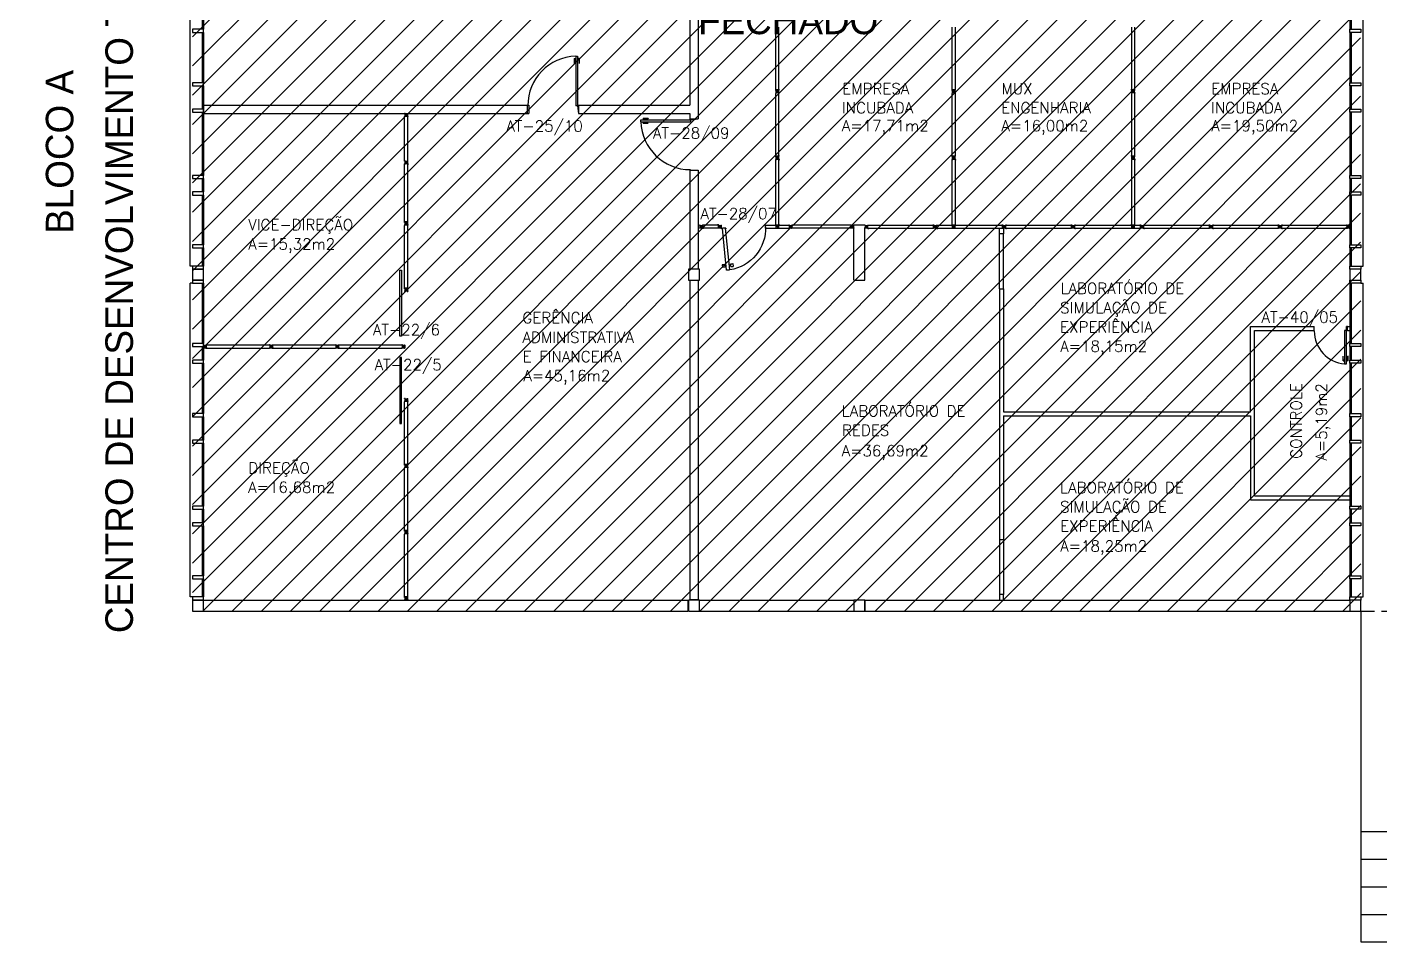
# Model space of a CAD drawing. Header units: centimetres. Extents: x -214 to 72, y 205 to 367.
# Drawn here: x -196.04 to -171.49, y 205.8 to 222.39 of the extents above; entities that cross this region are included whole.
import ezdxf

# ---------------------------------------------------------------- set-up
doc = ezdxf.new("R2010")
doc.units = ezdxf.units.CM
doc.header["$MEASUREMENT"] = 0
doc.linetypes.add('HIDDEN', pattern=[0.375, 0.25, -0.125])
doc.layers.get('0').update_dxf_attribs({"linetype": 'CONTINUOUS'})
for name, color, linetype in [('ALV', 2, 'CONTINUOUS'), ('AREA', 2, 'CONTINUOUS'), ('DIV', 2, 'CONTINUOUS'), ('ENDEREÇO NOVO', 2, 'CONTINUOUS'), ('ESQ', 1, 'CONTINUOUS'), ('ESTRUT', 3, 'CONTINUOUS'), ('MACANETA', 2, 'CONTINUOUS'), ('MARCO', 2, 'CONTINUOUS'), ('PISO', 1, 'CONTINUOUS'), ('PORTA', 1, 'CONTINUOUS'), ('PROJ', 1, 'HIDDEN'), ('TEXTO', 2, 'CONTINUOUS'), ('USO', 2, 'CONTINUOUS')]:
    doc.layers.add(name, color=color, linetype=linetype)
doc.styles.add('UNB-100', font='simplex.shx', dxfattribs={"height": 0.2})

# ---------------------------------------------------------------- blocks, each defined once
blk = doc.blocks.new('DOOR90')
at = {"layer": 'MACANETA'}
for p, q in [((-0.015, -0.755), (-0.01, -0.755)), ((-0.015, -0.845), (-0.015, -0.755)), ((-0.015, -0.845), (0.012, -0.845)), ((-0.01, -0.845), (-0.01, -0.755)), ((-0.01, -0.825), (0.012, -0.825)), ((0.012, -0.853), (0.012, -0.818)), ((0.012, -0.818), (0.015, -0.818)), ((0.012, -0.853), (0.015, -0.853)), ((0.053, -0.818), (0.05, -0.818)), ((0.053, -0.853), (0.05, -0.853)), ((0.053, -0.853), (0.053, -0.818)), ((0.075, -0.825), (0.053, -0.825)), ((0.08, -0.845), (0.053, -0.845)), ((0.08, -0.755), (0.075, -0.755)), ((0.075, -0.845), (0.075, -0.755)), ((0.08, -0.845), (0.08, -0.755))]:
    blk.add_line(p, q, dxfattribs=at)
at = {"layer": 'PORTA'}
for p, q in [((0.015, -0.89), (0.015, 0.01)), ((0.015, 0.01), (0.05, 0.01)), ((0.05, -0.89), (0.05, 0.01)), ((0.05, -0.89), (0.015, -0.89))]:
    blk.add_line(p, q, dxfattribs=at)
at = {"layer": 'PORTA', "color": 1}
blk.add_arc((0.02, 0.01), 0.9, 271.9102, 0, dxfattribs=at)
blk = doc.blocks.new('ESQ6')
at = {"layer": 'ESQ'}
for p, q in [((-0.24, 5.745), (-0.24, 0.055)), ((-0.2, 5.745), (-0.24, 5.745)), ((-0.2, 5.745), (-0.2, 5.745)), ((-0.025, 5.415), (-0.025, 5.745)), ((0, 5.415), (0, 5.745)), ((-0.025, 4.455), (-0.025, 5.36)), ((0, 4.455), (0, 5.36)), ((-0.025, 4.155), (-0.025, 4.4)), ((0, 4.155), (0, 4.4)), ((-0.025, 2.955), (-0.025, 4.1)), ((0, 2.955), (0, 4.1)), ((-0.025, 2.475), (-0.025, 2.9)), ((0, 2.475), (0, 2.9)), ((-0.025, 1.505), (-0.025, 2.42)), ((0, 1.505), (0, 2.42)), ((-0.025, 1.205), (-0.025, 1.45)), ((0, 1.205), (0, 1.45)), ((-0.025, 0.055), (-0.025, 1.15)), ((0, 0.055), (0, 1.15)), ((-0.2, 0.055), (-0.24, 0.055))]:
    blk.add_line(p, q, dxfattribs=at)
for points in [[(0, 5.745), (-0.2, 5.745), (-0.2, 5.8), (0, 5.8)], [(0, 5.36), (-0.2, 5.36), (-0.2, 5.415), (0, 5.415)], [(0, 4.4), (-0.2, 4.4), (-0.2, 4.455), (0, 4.455)], [(0, 4.1), (-0.2, 4.1), (-0.2, 4.155), (0, 4.155)], [(0, 2.9), (-0.2, 2.9), (-0.2, 2.955), (0, 2.955)], [(0, 2.42), (-0.2, 2.42), (-0.2, 2.475), (0, 2.475)], [(0, 1.45), (-0.2, 1.45), (-0.2, 1.505), (0, 1.505)], [(0, 1.15), (-0.2, 1.15), (-0.2, 1.205), (0, 1.205)], [(0, 0), (-0.2, 0), (-0.2, 0.055), (0, 0.055)]]:
    blk.add_lwpolyline(points, close=True, dxfattribs=at)
blk = doc.blocks.new('MTDIV')
for p, q in [((-0.0285, 0.0185), (-0.0285, 0.0285)), ((-0.0185, 0.0285), (-0.0285, 0.0285)), ((-0.0265, 0.0185), (-0.0285, 0.0185)), ((-0.0265, 0.0235), (-0.0265, 0.0265)), ((-0.0265, 0.0265), (-0.0185, 0.0265)), ((-0.0265, 0.0235), (0.0265, 0.0235)), ((-0.0215, 0.0235), (-0.0265, 0.0235)), ((-0.0265, 0.0185), (-0.0265, 0.0215)), ((-0.0265, 0.0215), (-0.0235, 0.0215)), ((-0.0235, 0.0215), (-0.0235, -0.0215)), ((-0.0215, 0.0235), (-0.0215, 0.0215)), ((-0.0215, 0.0215), (0.0215, 0.0215)), ((-0.0215, 0.0195), (0.0195, 0.0195)), ((-0.0215, 0.0195), (-0.0215, -0.0195)), ((-0.0185, 0.0265), (-0.0185, 0.0285)), ((-0.0049, 0), (0.0049, 0)), ((0, -0.0049), (0, 0.0049)), ((0.0195, 0.0095), (0.0115, 0.0095)), ((0.0115, 0.0095), (0.0115, 0.0075)), ((0.0215, 0.0075), (0.0115, 0.0075)), ((0.0135, 0.0075), (0.0135, 0.0055)), ((0.0215, 0.0055), (0.0135, 0.0055)), ((0.0185, 0.0265), (0.0185, 0.0285)), ((0.0185, 0.0285), (0.0285, 0.0285)), ((0.0185, 0.0265), (0.0265, 0.0265)), ((0.0195, 0.0195), (0.0195, 0.0095)), ((0.0215, 0.0235), (0.0215, 0.0075)), ((0.0215, 0.0235), (0.0265, 0.0235)), ((0.0215, 0.0055), (0.0215, -0.0055)), ((0.0235, 0.0215), (0.0235, -0.0215)), ((0.0265, 0.0215), (0.0235, 0.0215)), ((0.0265, 0.0235), (0.0265, 0.0265)), ((0.0265, 0.0185), (0.0265, 0.0215)), ((0.0265, 0.0185), (0.0285, 0.0185)), ((0.0285, 0.0185), (0.0285, 0.0285)), ((-0.0285, -0.0185), (-0.0285, -0.0285)), ((-0.0285, -0.0185), (-0.0265, -0.0185)), ((-0.0185, -0.0285), (-0.0285, -0.0285)), ((-0.0265, -0.0185), (-0.0265, -0.0215)), ((-0.0265, -0.0215), (-0.0235, -0.0215)), ((0.0265, -0.0235), (-0.0265, -0.0235)), ((-0.0265, -0.0235), (-0.0265, -0.0265)), ((-0.0215, -0.0235), (-0.0265, -0.0235)), ((-0.0185, -0.0265), (-0.0265, -0.0265)), ((-0.0215, -0.0195), (0.0195, -0.0195)), ((-0.0215, -0.0215), (0.0215, -0.0215)), ((-0.0215, -0.0215), (-0.0215, -0.0235)), ((-0.0185, -0.0265), (-0.0185, -0.0285)), ((0.0215, -0.0075), (0.0115, -0.0075)), ((0.0115, -0.0075), (0.0115, -0.0095)), ((0.0195, -0.0095), (0.0115, -0.0095)), ((0.0215, -0.0055), (0.0135, -0.0055)), ((0.0135, -0.0055), (0.0135, -0.0075)), ((0.0185, -0.0265), (0.0185, -0.0285)), ((0.0265, -0.0265), (0.0185, -0.0265)), ((0.0185, -0.0285), (0.0285, -0.0285)), ((0.0195, -0.0095), (0.0195, -0.0195)), ((0.0215, -0.0075), (0.0215, -0.0235)), ((0.0215, -0.0235), (0.0265, -0.0235)), ((0.0265, -0.0215), (0.0235, -0.0215)), ((0.0265, -0.0185), (0.0265, -0.0215)), ((0.0285, -0.0185), (0.0265, -0.0185)), ((0.0265, -0.0235), (0.0265, -0.0265)), ((0.0285, -0.0185), (0.0285, -0.0285))]:
    blk.add_line(p, q)
blk = doc.blocks.new('DIV12')
for p, q in [((-0.005, 0), (0.005, 0)), ((0, -0.005), (0, 0.005)), ((0.024, 0.018), (0.028, 0.018)), ((0.024, 0.018), (0.024, 0.016)), ((0.024, 0.016), (0.028, 0.016)), ((0.028, 0.03), (0.043, 0.03)), ((0.028, 0.018), (0.028, 0.03)), ((0.028, -0.017), (0.028, 0.016)), ((0.03, 0.028), (1.169, 0.028)), ((0.03, -0.029), (0.03, 0.028)), ((0.043, 0.03), (0.043, 0.028)), ((0.024, -0.017), (0.028, -0.017)), ((0.024, -0.017), (0.024, -0.019)), ((0.024, -0.019), (0.028, -0.019)), ((0.028, -0.031), (0.028, -0.019)), ((0.028, -0.031), (0.043, -0.031)), ((0.03, -0.029), (1.169, -0.029)), ((0.043, -0.029), (0.043, -0.031))]:
    blk.add_line(p, q)
blk = doc.blocks.new('DIV125')
for p, q in [((0, -0.011), (0, 0.011)), ((0.024, 0.018), (0.028, 0.018)), ((0.024, 0.018), (0.024, 0.016)), ((0.024, 0.016), (0.028, 0.016)), ((0.028, 0.03), (0.043, 0.03)), ((0.028, 0.018), (0.028, 0.03)), ((0.028, -0.017), (0.028, 0.016)), ((0.03, 0.028), (1.219, 0.028)), ((0.03, -0.029), (0.03, 0.028)), ((0.043, 0.03), (0.043, 0.028)), ((1.221, 0.03), (1.207, 0.03)), ((1.207, 0.03), (1.207, 0.028)), ((1.219, -0.029), (1.219, 0.028)), ((1.221, 0.018), (1.221, 0.03)), ((1.226, 0.018), (1.221, 0.018)), ((1.221, -0.017), (1.221, 0.016)), ((1.226, 0.016), (1.221, 0.016)), ((1.226, 0.018), (1.226, 0.016)), ((1.25, -0.011), (1.25, 0.011)), ((0.01, 0), (-0.012, 0)), ((0.024, -0.017), (0.028, -0.017)), ((0.024, -0.017), (0.024, -0.019)), ((0.024, -0.019), (0.028, -0.019)), ((0.028, -0.031), (0.028, -0.019)), ((0.028, -0.031), (0.043, -0.031)), ((0.03, -0.029), (1.219, -0.029)), ((0.043, -0.029), (0.043, -0.031)), ((1.207, -0.029), (1.207, -0.031)), ((1.221, -0.031), (1.207, -0.031)), ((1.226, -0.017), (1.221, -0.017)), ((1.221, -0.031), (1.221, -0.019)), ((1.226, -0.019), (1.221, -0.019)), ((1.226, -0.017), (1.226, -0.019)), ((1.24, 0), (1.262, 0))]:
    blk.add_line(p, q)
blk = doc.blocks.new('PLXE')
at = {"color": 1}
for p, q in [((0.043, 0.69), (0.048, 0.74)), ((0.087, 0.736), (0.048, 0.74)), ((0.082, 0.686), (0.043, 0.69)), ((0.082, 0.686), (0.084, 0.701)), ((0.112, 0.698), (0.084, 0.701)), ((0.086, 0.721), (0.087, 0.736)), ((0.114, 0.718), (0.086, 0.721)), ((0.169, 0.693), (0.197, 0.69)), ((0.171, 0.713), (0.199, 0.71)), ((0.195, 0.675), (0.197, 0.69)), ((0.195, 0.675), (0.235, 0.671)), ((0.199, 0.71), (0.2, 0.725)), ((0.2, 0.725), (0.24, 0.721)), ((0.235, 0.671), (0.24, 0.721))]:
    blk.add_line(p, q, dxfattribs=at)
at = {"color": 2}
for p, q in [((0.121, 0.788), (0.047, 0.032)), ((0.178, 0.782), (0.103, 0.027)), ((0.119, 0.79), (0.118, 0.776)), ((0.118, 0.776), (0.12, 0.776)), ((0.131, 0.789), (0.119, 0.79)), ((0.178, 0.782), (0.121, 0.788)), ((0.131, 0.794), (0.133, 0.794)), ((0.131, 0.794), (0.131, 0.789)), ((0.133, 0.794), (0.133, 0.789)), ((0.166, 0.786), (0.133, 0.789)), ((0.166, 0.791), (0.168, 0.79)), ((0.166, 0.791), (0.166, 0.786)), ((0.168, 0.79), (0.168, 0.785)), ((0.18, 0.784), (0.168, 0.785)), ((0.176, 0.77), (0.178, 0.77)), ((0.18, 0.784), (0.178, 0.77)), ((-0.008, 0), (0.008, 0)), ((0, 0.006), (0, -0.007)), ((0.044, 0.031), (0.046, 0.045)), ((0.056, 0.029), (0.044, 0.031)), ((0.046, 0.045), (0.048, 0.045)), ((0.103, 0.027), (0.047, 0.032)), ((0.056, 0.024), (0.056, 0.029)), ((0.056, 0.024), (0.058, 0.024)), ((0.091, 0.026), (0.058, 0.029)), ((0.058, 0.024), (0.058, 0.029)), ((0.091, 0.021), (0.091, 0.026)), ((0.091, 0.021), (0.093, 0.021)), ((0.105, 0.025), (0.093, 0.026)), ((0.093, 0.021), (0.093, 0.026)), ((0.104, 0.039), (0.106, 0.039)), ((0.105, 0.025), (0.106, 0.039))]:
    blk.add_line(p, q, dxfattribs=at)
at = {"color": 1}
blk.add_arc((0.065, 0.028), 0.764, 357.9063, 81.358, dxfattribs=at)

msp = doc.modelspace()

# ---------------------------------------------------------------- hatches: boundary and pattern name
at = {"layer": 'MACANETA'}
h = msp.add_hatch(dxfattribs=at)
h.set_pattern_fill('ANSI31', color=1, scale=3, style=0)
edge = h.paths.add_edge_path()
edge.add_line((-180.835, 236.213), (-196.035, 236.218))
edge.add_line((-196.035, 236.218), (-196.035, 229.998))
edge.add_line((-196.035, 229.998), (-193.035, 229.998))
edge.add_line((-193.035, 229.998), (-193.035, 211.798))
edge.add_line((-193.035, 211.798), (-171.835, 211.798))
edge.add_line((-171.835, 211.798), (-171.842, 229.998))
edge.add_line((-171.842, 229.998), (-180.835, 229.998))
edge.add_line((-180.835, 229.998), (-180.835, 236.213))
edge.add_line((-180.835, 236.213), (-196.035, 236.213))

# ---------------------------------------------------------------- linework, layer by layer
at = {"layer": 'ALV'}
for p, q in [((-184.01, 223.798), (-184.01, 220.973)), ((-183.86, 223.798), (-183.86, 220.723)), ((-192.835, 220.973), (-186.932, 220.973)), ((-192.835, 220.973), (-192.835, 220.823)), ((-186.96, 220.973), (-186.96, 220.973)), ((-186.96, 220.973), (-186.96, 220.823)), ((-186.96, 220.973), (-186.96, 220.973)), ((-186.96, 220.973), (-186.96, 220.973)), ((-186.96, 220.973), (-186.96, 220.973)), ((-186.96, 220.973), (-186.96, 220.973)), ((-186.96, 220.973), (-186.96, 220.973)), ((-186.96, 220.973), (-186.96, 220.973)), ((-186.96, 220.973), (-186.96, 220.823)), ((-186.932, 220.973), (-186.932, 220.823)), ((-186.03, 220.973), (-186.045, 220.963)), ((-186.045, 220.963), (-186.03, 220.823)), ((-186.045, 220.963), (-186.045, 220.963)), ((-186.045, 220.963), (-186.045, 220.963)), ((-186.03, 220.973), (-184.01, 220.973)), ((-186.03, 220.973), (-186.03, 220.823)), ((-186.03, 220.973), (-186.03, 220.973)), ((-186.03, 220.973), (-186.03, 220.973)), ((-186.03, 220.973), (-186.03, 220.973)), ((-186.03, 220.973), (-186.03, 220.973)), ((-192.835, 220.823), (-186.932, 220.823)), ((-186.96, 220.823), (-186.96, 220.823)), ((-186.96, 220.823), (-186.96, 220.823)), ((-186.96, 220.823), (-186.96, 220.823)), ((-186.96, 220.823), (-186.96, 220.823)), ((-186.96, 220.823), (-186.96, 220.823)), ((-186.03, 220.823), (-184.01, 220.823)), ((-186.03, 220.823), (-186.03, 220.823)), ((-186.03, 220.823), (-186.03, 220.823)), ((-186.03, 220.823), (-186.03, 220.823)), ((-186.03, 220.823), (-186.03, 220.823)), ((-186.03, 220.823), (-186.03, 220.823)), ((-184.01, 220.823), (-184.01, 220.723)), ((-184.01, 220.723), (-183.86, 220.723)), ((-184.01, 219.793), (-183.86, 219.793)), ((-184.01, 219.793), (-184.01, 217.998)), ((-183.86, 219.793), (-183.86, 217.998)), ((-180.835, 218.798), (-181.035, 218.798)), ((-181.035, 217.798), (-181.035, 218.755)), ((-180.835, 217.798), (-180.835, 218.755)), ((-184.01, 217.798), (-184.01, 212.006)), ((-183.86, 217.798), (-183.86, 212.006)), ((-181.035, 217.798), (-180.835, 217.798)), ((-172.679, 216.888), (-172.679, 216.958)), ((-172.093, 216.888), (-172.093, 216.958)), ((-172.078, 216.958), (-172.093, 216.958)), ((-172.078, 216.888), (-172.093, 216.888)), ((-172.078, 216.958), (-172.035, 216.958)), ((-172.078, 216.888), (-172.078, 216.958)), ((-172.078, 216.888), (-172.035, 216.888)), ((-192.835, 211.998), (-184.048, 211.998)), ((-184.048, 211.998), (-184.048, 211.798)), ((-184.01, 212.006), (-183.86, 212.006)), ((-183.84, 211.998), (-181.035, 211.998)), ((-183.84, 211.998), (-183.84, 211.798)), ((-181.035, 211.998), (-181.035, 211.798)), ((-180.835, 211.998), (-172.035, 211.998)), ((-180.835, 211.998), (-180.835, 211.798)), ((-172.035, 211.998), (-172.035, 211.798)), ((-192.835, 211.798), (-184.048, 211.798)), ((-183.84, 211.798), (-181.035, 211.798)), ((-180.835, 211.798), (-172.035, 211.798))]:
    msp.add_line(p, q, dxfattribs=at)
at = {"layer": 'DIV'}
for p, q in [((-189.185, 219.965), (-189.185, 220.766)), ((-189.128, 219.965), (-189.128, 220.766)), ((-189.187, 219.908), (-189.187, 219.893)), ((-189.175, 219.908), (-189.187, 219.908)), ((-189.187, 219.893), (-189.185, 219.893)), ((-189.185, 218.855), (-189.185, 219.906)), ((-189.128, 219.906), (-189.185, 219.906)), ((-189.175, 219.913), (-189.175, 219.908)), ((-189.175, 219.913), (-189.173, 219.913)), ((-189.173, 219.913), (-189.173, 219.908)), ((-189.14, 219.908), (-189.173, 219.908)), ((-189.152, 219.936), (-189.162, 219.936)), ((-189.157, 219.931), (-189.157, 219.941)), ((-189.14, 219.913), (-189.14, 219.908)), ((-189.14, 219.913), (-189.138, 219.913)), ((-189.138, 219.913), (-189.138, 219.908)), ((-189.126, 219.908), (-189.138, 219.908)), ((-189.128, 218.855), (-189.128, 219.906)), ((-189.128, 219.893), (-189.126, 219.893)), ((-189.126, 219.908), (-189.126, 219.893)), ((-189.187, 218.867), (-189.185, 218.867)), ((-189.187, 218.853), (-189.187, 218.867)), ((-189.175, 218.853), (-189.187, 218.853)), ((-189.128, 218.855), (-189.185, 218.855)), ((-189.175, 218.848), (-189.175, 218.853)), ((-189.175, 218.848), (-189.173, 218.848)), ((-189.173, 218.848), (-189.173, 218.853)), ((-189.14, 218.853), (-189.173, 218.853)), ((-189.152, 218.824), (-189.162, 218.824)), ((-189.157, 218.819), (-189.157, 218.829)), ((-189.14, 218.848), (-189.14, 218.853)), ((-189.14, 218.848), (-189.138, 218.848)), ((-189.138, 218.848), (-189.138, 218.853)), ((-189.126, 218.853), (-189.138, 218.853)), ((-189.128, 218.867), (-189.126, 218.867)), ((-189.126, 218.853), (-189.126, 218.867)), ((-183.8, 218.769), (-183.81, 218.769)), ((-183.805, 218.774), (-183.805, 218.764)), ((-183.782, 218.788), (-183.777, 218.788)), ((-183.782, 218.786), (-183.782, 218.788)), ((-183.782, 218.786), (-183.777, 218.786)), ((-183.782, 218.753), (-183.777, 218.753)), ((-183.782, 218.751), (-183.782, 218.753)), ((-183.782, 218.751), (-183.777, 218.751)), ((-183.777, 218.8), (-183.762, 218.8)), ((-183.777, 218.8), (-183.777, 218.788)), ((-183.777, 218.786), (-183.777, 218.753)), ((-183.777, 218.751), (-183.777, 218.739)), ((-183.777, 218.739), (-183.762, 218.739)), ((-183.494, 218.798), (-183.775, 218.798)), ((-183.775, 218.798), (-183.775, 218.741)), ((-183.494, 218.741), (-183.775, 218.741)), ((-183.762, 218.798), (-183.762, 218.8)), ((-183.762, 218.739), (-183.762, 218.741)), ((-183.507, 218.798), (-183.507, 218.8)), ((-183.492, 218.8), (-183.507, 218.8)), ((-183.507, 218.739), (-183.507, 218.741)), ((-183.492, 218.739), (-183.507, 218.739)), ((-183.494, 218.798), (-183.494, 218.741)), ((-183.492, 218.8), (-183.492, 218.788)), ((-183.487, 218.788), (-183.492, 218.788)), ((-183.492, 218.786), (-183.492, 218.753)), ((-183.487, 218.786), (-183.492, 218.786)), ((-183.487, 218.753), (-183.492, 218.753)), ((-183.492, 218.751), (-183.492, 218.739)), ((-183.487, 218.751), (-183.492, 218.751)), ((-183.487, 218.786), (-183.487, 218.788)), ((-183.487, 218.751), (-183.487, 218.753)), ((-183.459, 218.769), (-183.469, 218.769)), ((-183.464, 218.774), (-183.464, 218.764)), ((-182.635, 218.798), (-182.214, 218.798)), ((-182.635, 218.741), (-182.635, 218.798)), ((-182.635, 218.741), (-182.214, 218.741)), ((-181.092, 218.798), (-182.157, 218.798)), ((-181.092, 218.741), (-182.157, 218.741)), ((-178.295, 218.769), (-178.317, 218.769)), ((-178.305, 218.758), (-178.305, 218.78)), ((-178.282, 218.788), (-178.282, 218.786)), ((-178.282, 218.788), (-178.277, 218.788)), ((-178.282, 218.786), (-178.277, 218.786)), ((-178.282, 218.753), (-178.282, 218.751)), ((-178.282, 218.753), (-178.277, 218.753)), ((-178.282, 218.751), (-178.277, 218.751)), ((-178.277, 218.788), (-178.277, 218.8)), ((-178.277, 218.8), (-178.262, 218.8)), ((-178.277, 218.753), (-178.277, 218.786)), ((-178.277, 218.739), (-178.277, 218.751)), ((-178.277, 218.739), (-178.262, 218.739)), ((-178.275, 218.741), (-178.275, 218.798)), ((-178.262, 218.8), (-178.262, 218.798)), ((-178.262, 218.741), (-178.262, 218.739)), ((-177.043, 218.769), (-177.065, 218.769)), ((-177.054, 218.758), (-177.054, 218.78)), ((-177.03, 218.788), (-177.025, 218.788)), ((-177.03, 218.788), (-177.03, 218.786)), ((-177.03, 218.786), (-177.025, 218.786)), ((-177.03, 218.753), (-177.025, 218.753)), ((-177.03, 218.753), (-177.03, 218.751)), ((-177.03, 218.751), (-177.025, 218.751)), ((-177.025, 218.8), (-177.011, 218.8)), ((-177.025, 218.788), (-177.025, 218.8)), ((-177.025, 218.753), (-177.025, 218.786)), ((-177.025, 218.739), (-177.025, 218.751)), ((-177.025, 218.739), (-177.011, 218.739)), ((-177.023, 218.741), (-177.023, 218.798)), ((-177.011, 218.8), (-177.011, 218.798)), ((-177.011, 218.741), (-177.011, 218.739)), ((-175.792, 218.769), (-175.814, 218.769)), ((-175.802, 218.758), (-175.802, 218.78)), ((-175.778, 218.788), (-175.773, 218.788)), ((-175.778, 218.788), (-175.778, 218.786)), ((-175.778, 218.786), (-175.773, 218.786)), ((-175.778, 218.753), (-175.773, 218.753)), ((-175.778, 218.753), (-175.778, 218.751)), ((-175.778, 218.751), (-175.773, 218.751)), ((-175.773, 218.8), (-175.759, 218.8)), ((-175.773, 218.788), (-175.773, 218.8)), ((-175.773, 218.753), (-175.773, 218.786)), ((-175.773, 218.739), (-175.773, 218.751)), ((-175.773, 218.739), (-175.759, 218.739)), ((-175.771, 218.741), (-175.771, 218.798)), ((-175.759, 218.8), (-175.759, 218.798)), ((-175.759, 218.741), (-175.759, 218.739)), ((-174.54, 218.769), (-174.562, 218.769)), ((-174.55, 218.758), (-174.55, 218.78)), ((-174.527, 218.788), (-174.527, 218.786)), ((-174.527, 218.788), (-174.522, 218.788)), ((-174.527, 218.786), (-174.522, 218.786)), ((-174.527, 218.753), (-174.527, 218.751)), ((-174.527, 218.753), (-174.522, 218.753)), ((-174.527, 218.751), (-174.522, 218.751)), ((-174.522, 218.788), (-174.522, 218.8)), ((-174.522, 218.8), (-174.507, 218.8)), ((-174.522, 218.753), (-174.522, 218.786)), ((-174.522, 218.739), (-174.522, 218.751)), ((-174.522, 218.739), (-174.507, 218.739)), ((-174.52, 218.741), (-174.52, 218.798)), ((-174.507, 218.8), (-174.507, 218.798)), ((-174.507, 218.741), (-174.507, 218.739)), ((-173.289, 218.769), (-173.31, 218.769)), ((-173.299, 218.758), (-173.299, 218.78)), ((-173.275, 218.788), (-173.275, 218.786)), ((-173.275, 218.788), (-173.27, 218.788)), ((-173.275, 218.786), (-173.27, 218.786)), ((-173.275, 218.753), (-173.275, 218.751)), ((-173.275, 218.753), (-173.27, 218.753)), ((-173.275, 218.751), (-173.27, 218.751)), ((-173.27, 218.788), (-173.27, 218.8)), ((-173.27, 218.8), (-173.256, 218.8)), ((-173.27, 218.753), (-173.27, 218.786)), ((-173.27, 218.739), (-173.27, 218.751)), ((-173.27, 218.739), (-173.256, 218.739)), ((-173.268, 218.741), (-173.268, 218.798)), ((-173.256, 218.8), (-173.256, 218.798)), ((-173.256, 218.741), (-173.256, 218.739)), ((-172.037, 218.769), (-172.059, 218.769)), ((-172.047, 218.758), (-172.047, 218.78)), ((-178.39, 217.641), (-178.39, 213.098)), ((-178.39, 217.641), (-178.32, 217.641)), ((-178.32, 217.641), (-178.32, 215.408)), ((-173.835, 215.408), (-173.835, 216.958)), ((-173.835, 216.958), (-172.679, 216.958)), ((-173.765, 213.888), (-173.765, 216.888)), ((-173.765, 216.888), (-172.679, 216.888)), ((-189.212, 216.596), (-189.202, 216.596)), ((-189.207, 216.591), (-189.207, 216.601)), ((-178.32, 215.408), (-173.835, 215.408)), ((-178.32, 215.338), (-173.835, 215.338)), ((-178.32, 215.338), (-178.32, 213.098)), ((-173.835, 215.338), (-173.835, 213.818)), ((-173.835, 213.818), (-172.035, 213.818)), ((-173.765, 213.888), (-172.035, 213.888)), ((-178.39, 213.098), (-178.32, 213.098))]:
    msp.add_line(p, q, dxfattribs=at)
for points in [[(-178.32, 218.641), (-178.39, 218.641), (-178.39, 218.741), (-178.32, 218.741)], [(-189.271, 217.982), (-189.241, 217.982), (-189.241, 216.782), (-189.271, 216.782)], [(-189.271, 215.198), (-189.241, 215.198), (-189.241, 216.398), (-189.271, 216.398)], [(-178.32, 212.098), (-178.39, 212.098), (-178.39, 211.998), (-178.32, 211.998)]]:
    msp.add_lwpolyline(points, close=True, dxfattribs=at)
at = {"layer": 'ESTRUT', "color": 1}
for p, q in [((-178.39, 217.641), (-178.39, 218.641)), ((-178.32, 217.641), (-178.32, 218.641)), ((-178.39, 213.098), (-178.39, 212.098)), ((-178.32, 213.098), (-178.32, 212.098))]:
    msp.add_line(p, q, dxfattribs=at)
at = {"layer": 'ESTRUT'}
for points in [[(-192.835, 217.998), (-193.035, 217.998), (-193.035, 217.798), (-192.835, 217.798)], [(-183.835, 217.998), (-184.035, 217.998), (-184.035, 217.798), (-183.835, 217.798)], [(-171.835, 217.998), (-172.035, 217.998), (-172.035, 217.798), (-171.835, 217.798)], [(-192.835, 211.998), (-193.035, 211.998), (-193.035, 211.798), (-192.835, 211.798)], [(-183.835, 211.998), (-184.035, 211.998), (-184.035, 211.798), (-183.835, 211.798)], [(-180.835, 211.998), (-181.035, 211.998), (-181.035, 211.798), (-180.835, 211.798)], [(-171.835, 211.998), (-172.035, 211.998), (-172.035, 211.798), (-171.835, 211.798)]]:
    msp.add_lwpolyline(points, close=True, dxfattribs=at)
at = {"layer": 'MACANETA'}
for p, q in [((-172.158, 216.333), (-172.158, 216.423)), ((-172.158, 216.423), (-172.153, 216.423)), ((-172.158, 216.333), (-172.131, 216.333)), ((-172.153, 216.333), (-172.153, 216.423)), ((-172.153, 216.353), (-172.131, 216.353)), ((-172.131, 216.36), (-172.128, 216.36)), ((-172.131, 216.325), (-172.131, 216.36)), ((-172.131, 216.325), (-172.128, 216.325)), ((-172.09, 216.36), (-172.093, 216.36)), ((-172.09, 216.325), (-172.093, 216.325)), ((-172.09, 216.325), (-172.09, 216.36)), ((-172.068, 216.353), (-172.09, 216.353)), ((-172.063, 216.333), (-172.09, 216.333)), ((-172.068, 216.333), (-172.068, 216.423)), ((-172.063, 216.423), (-172.068, 216.423)), ((-172.063, 216.333), (-172.063, 216.423))]:
    msp.add_line(p, q, dxfattribs=at)
at = {"layer": 'MARCO'}
for p, q in [((-184.01, 220.723), (-184.01, 220.723)), ((-184.01, 220.723), (-184.01, 220.723)), ((-184.01, 220.723), (-184.01, 220.723)), ((-184.01, 220.723), (-184, 220.708)), ((-184.01, 220.723), (-184.01, 220.723)), ((-184, 220.708), (-183.86, 220.723)), ((-184, 220.708), (-184, 220.708)), ((-184, 220.708), (-184, 220.708)), ((-183.86, 220.723), (-183.86, 220.723)), ((-183.86, 220.723), (-183.86, 220.723)), ((-183.86, 220.723), (-183.86, 220.723)), ((-183.86, 220.723), (-183.86, 220.723)), ((-183.86, 220.723), (-183.86, 220.723)), ((-184.01, 219.793), (-184.01, 219.793)), ((-184.01, 219.793), (-184.01, 219.793)), ((-184.01, 219.793), (-184.01, 219.793)), ((-184.01, 219.793), (-184.01, 219.793)), ((-184.01, 219.793), (-184.01, 219.793)), ((-184.01, 219.793), (-184.01, 219.793)), ((-184.01, 219.793), (-183.86, 219.793)), ((-184.01, 219.793), (-184.01, 219.793)), ((-183.86, 219.793), (-183.86, 219.793)), ((-183.86, 219.793), (-183.86, 219.793)), ((-183.86, 219.793), (-183.86, 219.793)), ((-183.86, 219.793), (-183.86, 219.793)), ((-183.86, 219.793), (-183.86, 219.793))]:
    msp.add_line(p, q, dxfattribs=at)
at = {"layer": 'PISO'}
for p, q in [((-171.835, 211.798), (-171.835, 205.798)), ((-171.835, 207.798), (-169.035, 207.798)), ((-171.835, 207.298), (-169.035, 207.298)), ((-171.835, 206.798), (-169.035, 206.798)), ((-171.835, 206.298), (-169.035, 206.298)), ((-171.835, 205.798), (-169.035, 205.798))]:
    msp.add_line(p, q, dxfattribs=at)
at = {"layer": 'PORTA'}
msp.add_lwpolyline([(-172.093, 216.28), (-172.093, 216.888), (-172.128, 216.888), (-172.128, 216.28)], close=True, dxfattribs=at)
msp.add_arc((-172.079, 216.878), 0.6, 180, 265.2927, dxfattribs=at)
at = {"layer": 'PROJ'}
msp.add_line((-171.835, 211.798), (-169.035, 211.798), dxfattribs=at)

# ---------------------------------------------------------------- block references
at = {"layer": 'DIV'}
for name, p, rotation in [('DIV12', (-182.421, 221.218), 90), ('DIV12', (-179.221, 221.218), 90), ('DIV12', (-175.964, 221.218), 90), ('DIV12', (-182.421, 220.018), 90), ('MTDIV', (-182.421, 221.219), 180), ('MTDIV', (-182.421, 221.219), 180), ('DIV12', (-179.221, 220.018), 90), ('MTDIV', (-179.221, 221.219), 180), ('MTDIV', (-179.221, 221.219), 180), ('DIV12', (-175.964, 220.018), 90), ('MTDIV', (-175.964, 221.219), 180), ('MTDIV', (-175.964, 221.219), 180), ('DIV125', (-182.421, 218.769), 90), ('MTDIV', (-182.421, 220.019), 180), ('DIV125', (-179.221, 218.769), 90), ('MTDIV', (-179.221, 220.019), 180), ('DIV125', (-175.964, 218.769), 90), ('MTDIV', (-175.964, 220.019), 180), ('DIV12', (-189.157, 217.624), 90), ('MTDIV', (-179.221, 218.769), 180), ('MTDIV', (-175.964, 218.769), 180), ('DIV12', (-189.157, 214.426), 90), ('DIV12', (-189.157, 213.226), 90), ('DIV12', (-189.157, 212.026), 90)]:
    msp.add_blockref(name, p, dxfattribs=dict(at, rotation=rotation))
for name, p in [('MTDIV', (-189.157, 220.794)), ('MTDIV', (-189.157, 219.936)), ('MTDIV', (-189.157, 218.824)), ('MTDIV', (-183.805, 218.769)), ('MTDIV', (-183.464, 218.769)), ('MTDIV', (-182.185, 218.769)), ('MTDIV', (-181.064, 218.769)), ('MTDIV', (-180.807, 218.769)), ('DIV125', (-180.807, 218.769)), ('MTDIV', (-179.557, 218.769)), ('DIV125', (-179.555, 218.769)), ('MTDIV', (-178.305, 218.769)), ('DIV125', (-178.304, 218.769)), ('MTDIV', (-177.054, 218.769)), ('DIV125', (-177.052, 218.769)), ('MTDIV', (-175.802, 218.769)), ('DIV125', (-175.8, 218.769)), ('MTDIV', (-174.55, 218.769)), ('DIV125', (-174.549, 218.769)), ('MTDIV', (-173.299, 218.769)), ('DIV125', (-173.297, 218.769)), ('MTDIV', (-172.065, 218.769)), ('MTDIV', (-189.157, 217.624)), ('MTDIV', (-192.807, 216.596)), ('DIV12', (-192.807, 216.596)), ('MTDIV', (-191.607, 216.596)), ('DIV12', (-191.607, 216.596)), ('MTDIV', (-190.407, 216.596)), ('DIV12', (-190.407, 216.596)), ('MTDIV', (-189.207, 216.596)), ('MTDIV', (-189.157, 215.626)), ('MTDIV', (-189.157, 214.426)), ('MTDIV', (-189.157, 213.226)), ('MTDIV', (-189.157, 212.026))]:
    msp.add_blockref(name, p, dxfattribs=at)
at = {"layer": 'DIV', "xscale": -1, "rotation": 180}
for name, p in [('PLXE', (-183.464, 218.769)), ('MTDIV', (-182.421, 218.769))]:
    msp.add_blockref(name, p, dxfattribs=at)
at = {"layer": 'ESQ', "xscale": -1, "rotation": 180}
for p in [(-192.835, 223.798), (-192.835, 217.798)]:
    msp.add_blockref('ESQ6', p, dxfattribs=at)
at = {"layer": 'ESQ', "rotation": 180}
for p in [(-172.035, 223.798), (-172.035, 217.798)]:
    msp.add_blockref('ESQ6', p, dxfattribs=at)
at = {"layer": 'PORTA'}
for p, rotation in [((-186.03, 220.973), 180.0000000077171), ((-184.01, 220.723), 270.0000000077172)]:
    msp.add_blockref('DOOR90', p, dxfattribs=dict(at, rotation=rotation))

# ---------------------------------------------------------------- texts
at = {"layer": 'AREA', "style": 'UNB-100'}
for s, p in [('A=17,71m2', (-181.252, 220.499)), ('A=16,00m2', (-178.356, 220.499)), ('A=19,50m2', (-174.549, 220.499)), ('A=15,32m2', (-192.021, 218.354)), ('A=18,15m2', (-177.289, 216.501)), ('A=45,16m2', (-187.031, 215.969)), ('A=36,69m2', (-181.254, 214.604)), ('A=16,68m2', (-192.023, 213.944)), ('A=18,25m2', (-177.288, 212.876))]:
    msp.add_text(s, height=0.2, dxfattribs=at).set_placement(p)
msp.add_text('A=5,19m2', height=0.2, rotation=90, dxfattribs=at).set_placement((-172.45, 214.526))
at = {"layer": 'ENDEREÇO NOVO', "style": 'UNB-100'}
for s, p in [('AT-25/10', (-187.339, 220.494)), ('AT-28/09', (-184.679, 220.367)), ('AT-28/07', (-183.817, 218.906)), ('AT-40/05', (-173.637, 217.028)), ('AT-22/6', (-189.76, 216.799)), ('AT-22/5', (-189.728, 216.165))]:
    msp.add_text(s, height=0.2, dxfattribs=at).set_placement(p)
at = {"layer": 'TEXTO', "style": 'UNB-100'}
for s, p in [('EMPRESA', (-181.244, 221.171)), ('MUX', (-178.355, 221.171)), ('EMPRESA', (-174.549, 221.171)), ('INCUBADA', (-181.25, 220.825)), ('ENGENHARIA', (-178.361, 220.825)), ('INCUBADA', (-174.552, 220.825)), ('VICE-DIREÇÃO', (-192.021, 218.705)), ('LABORATÓRIO DE', (-177.284, 217.548)), ('GERÊNCIA', (-187.047, 217.018)), ('SIMULAÇÃO DE', (-177.289, 217.199)), ('EXPERIÊNCIA', (-177.291, 216.849)), ('ADMINISTRATIVA', (-187.046, 216.662)), ('E FINANCEIRA', (-187.043, 216.313)), ('LABORATÓRIO DE', (-181.253, 215.327)), ('REDES', (-181.249, 214.978)), ('DIREÇÃO', (-192.02, 214.294)), ('LABORATÓRIO DE', (-177.292, 213.938)), ('SIMULAÇÃO DE', (-177.291, 213.588)), ('EXPERIÊNCIA', (-177.289, 213.239))]:
    msp.add_text(s, height=0.2, dxfattribs=at).set_placement(p)
msp.add_text('CONTROLE', height=0.2, rotation=90, dxfattribs=at).set_placement((-172.908, 214.559))
at = {"layer": 'USO'}
for s, p in [('CENTRO DE DESENVOLVIMENTO TECNOLÓGICO', (-194.114, 211.397)), ('BLOCO A', (-195.195, 218.639))]:
    msp.add_text(s, height=0.5, rotation=90, dxfattribs=at).set_placement(p)
msp.add_text('FECHADO', height=0.5, dxfattribs=at).set_placement((-183.86, 222.26))

doc.saveas('drawing.dxf')
